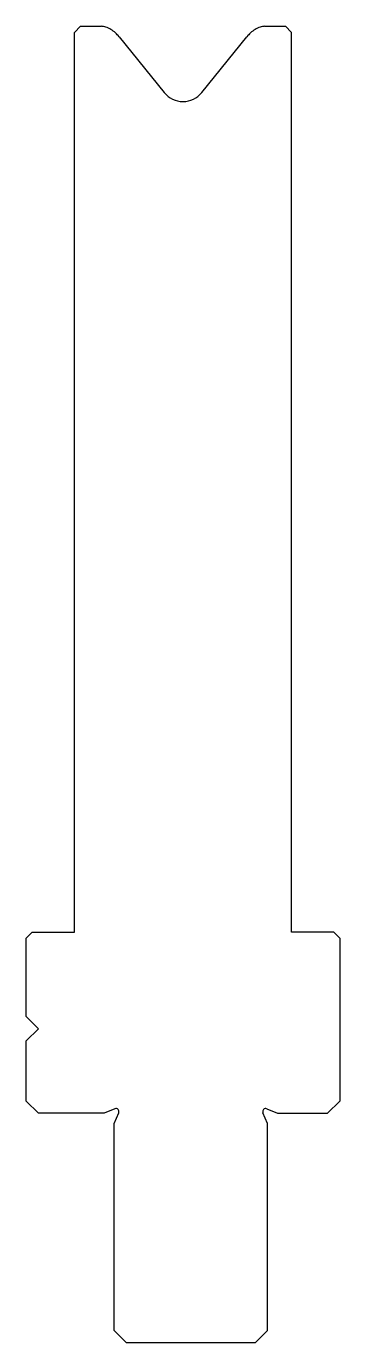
# Model space of a CAD drawing. Header units: metres. Extents: x 96 to 122, y 107 to 216.
import ezdxf

# ---------------------------------------------------------------- set-up
doc = ezdxf.new("R2010")
doc.units = ezdxf.units.M

msp = doc.modelspace()

# ---------------------------------------------------------------- linework, layer by layer
for p, q in [((100.129383, 215.571332), (99.629383, 215.071332)), ((99.629383, 140.571332), (99.629383, 215.071332)), ((100.129383, 215.571332), (101.828743, 215.571332)), ((115.430022, 215.571332), (117.129383, 215.571332)), ((117.629383, 215.071332), (117.129383, 215.571332)), ((117.629383, 140.571332), (117.629383, 215.071332)), ((103.323389, 214.714305), (107.075091, 210.08134)), ((110.183674, 210.08134), (113.935376, 214.714305)), ((96.129383, 140.571332), (95.629383, 140.071332)), ((95.629383, 133.571332), (95.629383, 140.071332)), ((96.129383, 140.571332), (99.629383, 140.571332)), ((121.129383, 140.571332), (117.629383, 140.571332)), ((121.629383, 140.071332), (121.129383, 140.571332)), ((121.629383, 140.071332), (121.629383, 126.571332)), ((95.629383, 133.571332), (96.629383, 132.571332)), ((96.629383, 132.571332), (95.629383, 131.571332)), ((95.629383, 126.571332), (95.629383, 131.571332)), ((95.629383, 126.571332), (96.629383, 125.571332)), ((120.629383, 125.571332), (121.629383, 126.571332)), ((102.079383, 125.571332), (96.629383, 125.571332)), ((102.972813, 125.941403), (102.079383, 125.571332)), ((102.929383, 124.721332), (103.299453, 125.614762)), ((115.629383, 124.721332), (115.259312, 125.614762)), ((115.585952, 125.941403), (116.479383, 125.571332)), ((116.479383, 125.571332), (120.629383, 125.571332)), ((102.929383, 107.571332), (102.929383, 124.721332)), ((115.629383, 107.571332), (115.629383, 124.721332)), ((102.929383, 107.571332), (103.929383, 106.571332)), ((114.629383, 106.571332), (115.629383, 107.571332)), ((114.629383, 106.571332), (103.929383, 106.571332))]:
    msp.add_line(p, q)
for centre, radius, start, end in [((101.828743, 214.371332), 1.2, 70.301152, 90), ((101.533204, 213.41545), 2.2, 47.424169, 71.446155), ((100.991952, 212.826344), 3, 39, 47.424169), ((116.266814, 212.826344), 3, 132.575831, 141), ((115.725561, 213.41545), 2.2, 108.553845, 132.575831), ((115.430022, 214.371332), 1.2, 90, 109.698848), ((108.629383, 211.339981), 2, 219, 321), ((103.068484, 125.710433), 0.25, 337.5, 112.5), ((115.490282, 125.710433), 0.25, 67.5, 202.5)]:
    msp.add_arc(centre, radius, start, end)

doc.saveas('drawing.dxf')
